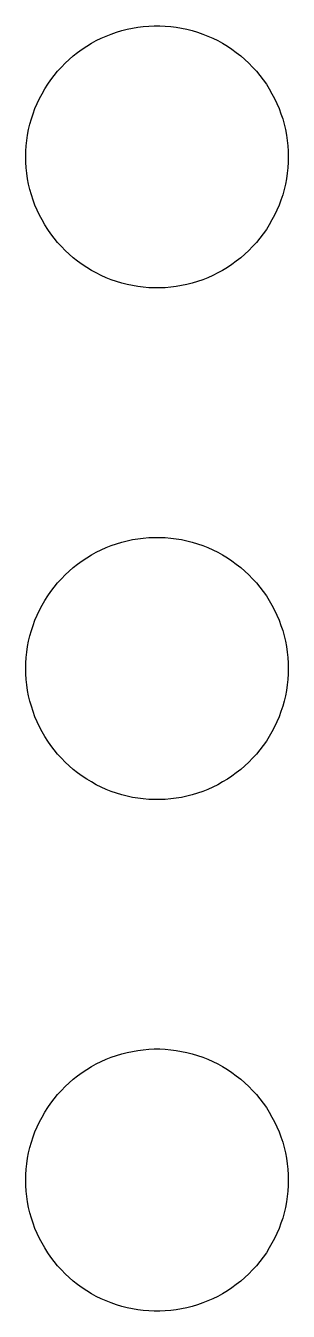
# Model space of a CAD drawing. Extents: x 110 to 524, y 98 to 323.
# Drawn here: x 151.19 to 155.29, y 208.54 to 228.64 of the extents above; entities that cross this region are included whole.
import ezdxf

# ---------------------------------------------------------------- set-up
doc = ezdxf.new("R2010")
doc.units = 0

msp = doc.modelspace()

# ---------------------------------------------------------------- linework, layer by layer
at = {"color": 7}
for points in [[(152.608424, 228.540566), (152.690444, 228.567024)], [(152.690444, 228.567024), (152.773524, 228.588191)], [(152.773524, 228.588191), (152.857396, 228.604066)], [(152.857396, 228.604066), (152.942328, 228.619941)], [(152.942328, 228.619941), (153.027523, 228.630524)], [(153.027523, 228.630524), (153.112454, 228.635816)], [(153.112454, 228.635816), (153.198444, 228.641107)], [(153.198444, 228.641107), (153.284433, 228.641107)], [(153.284433, 228.641107), (153.370423, 228.635816)], [(153.370423, 228.635816), (153.455354, 228.630524)], [(153.455354, 228.630524), (153.541343, 228.619941)], [(153.541343, 228.619941), (153.625481, 228.604066)], [(153.625481, 228.604066), (153.709354, 228.588191)], [(153.709354, 228.588191), (153.792433, 228.567024)], [(153.792433, 228.567024), (153.875512, 228.540566)], [(152.143551, 228.320962), (152.216312, 228.365941)], [(152.216312, 228.365941), (152.291453, 228.408274)], [(152.291453, 228.408274), (152.368447, 228.445316)], [(152.368447, 228.445316), (152.447557, 228.479712)], [(152.447557, 228.479712), (152.527461, 228.511462)], [(152.527461, 228.511462), (152.608424, 228.540566)], [(153.875512, 228.540566), (153.956474, 228.511462)], [(153.956474, 228.511462), (154.03532, 228.479712)], [(154.03532, 228.479712), (154.11443, 228.445316)], [(154.11443, 228.445316), (154.191424, 228.408274)], [(154.191424, 228.408274), (154.266301, 228.365941)], [(154.266301, 228.365941), (154.340384, 228.320962)], [(151.869443, 228.114587), (151.934531, 228.17015)], [(151.934531, 228.17015), (152.00147, 228.223066)], [(152.00147, 228.223066), (152.07132, 228.273337)], [(152.07132, 228.273337), (152.143551, 228.320962)], [(154.340384, 228.320962), (154.411557, 228.273337)], [(154.411557, 228.273337), (154.480348, 228.223066)], [(154.480348, 228.223066), (154.548346, 228.17015)], [(154.548346, 228.17015), (154.613434, 228.114587)], [(151.689527, 227.929379), (151.747471, 227.995525)], [(151.747471, 227.995525), (151.807531, 228.056379)], [(151.807531, 228.056379), (151.869443, 228.114587)], [(154.613434, 228.114587), (154.675346, 228.056379)], [(154.675346, 228.056379), (154.735406, 227.995525)], [(154.735406, 227.995525), (154.79335, 227.929379)], [(151.534481, 227.72565), (151.583429, 227.797087)], [(151.583429, 227.797087), (151.634494, 227.863233)], [(151.634494, 227.863233), (151.689527, 227.929379)], [(154.79335, 227.929379), (154.848383, 227.863233)], [(154.848383, 227.863233), (154.900506, 227.797087)], [(154.900506, 227.797087), (154.949454, 227.72565)], [(151.405365, 227.5034), (151.445317, 227.577484)], [(151.445317, 227.577484), (151.488444, 227.654213)], [(151.488444, 227.654213), (151.534481, 227.72565)], [(154.949454, 227.72565), (154.995492, 227.654213)], [(154.995492, 227.654213), (155.03756, 227.577484)], [(155.03756, 227.577484), (155.077512, 227.5034)], [(151.305352, 227.265276), (151.335515, 227.344651)], [(151.335515, 227.344651), (151.368323, 227.424025)], [(151.368323, 227.424025), (151.405365, 227.5034)], [(155.077512, 227.5034), (155.114554, 227.424025)], [(155.114554, 227.424025), (155.147362, 227.344651)], [(155.147362, 227.344651), (155.177525, 227.265276)], [(151.255346, 227.101234), (151.279423, 227.183255)], [(151.279423, 227.183255), (151.305352, 227.265276)], [(155.177525, 227.265276), (155.204512, 227.183255)], [(155.204512, 227.183255), (155.227531, 227.101234)], [(151.220421, 226.931901), (151.236561, 227.016568)], [(151.236561, 227.016568), (151.255346, 227.101234)], [(155.227531, 227.101234), (155.246316, 227.016568)], [(155.246316, 227.016568), (155.263514, 226.931901)], [(151.193434, 226.677901), (151.198461, 226.762568)], [(151.198461, 226.762568), (151.207457, 226.847235)], [(151.207457, 226.847235), (151.220421, 226.931901)], [(155.263514, 226.931901), (155.27542, 226.847235)], [(155.27542, 226.847235), (155.284416, 226.762568)], [(155.284416, 226.762568), (155.289443, 226.677901)], [(151.191317, 226.590589), (151.193434, 226.677901)], [(151.193434, 226.505922), (151.191317, 226.590589)], [(155.289443, 226.677901), (155.29156, 226.590589)], [(155.29156, 226.590589), (155.289443, 226.505922)], [(151.198461, 226.41861), (151.193434, 226.505922)], [(151.207457, 226.333943), (151.198461, 226.41861)], [(151.220421, 226.249277), (151.207457, 226.333943)], [(155.27542, 226.333943), (155.263514, 226.249277)], [(155.284416, 226.41861), (155.27542, 226.333943)], [(155.289443, 226.505922), (155.284416, 226.41861)], [(151.236561, 226.16461), (151.220421, 226.249277)], [(151.255346, 226.08259), (151.236561, 226.16461)], [(155.246316, 226.16461), (155.227531, 226.08259)], [(155.263514, 226.249277), (155.246316, 226.16461)], [(151.279423, 225.997923), (151.255346, 226.08259)], [(151.305352, 225.915902), (151.279423, 225.997923)], [(155.204512, 225.997923), (155.177525, 225.915902)], [(155.227531, 226.08259), (155.204512, 225.997923)], [(151.335515, 225.836527), (151.305352, 225.915902)], [(151.368323, 225.757153), (151.335515, 225.836527)], [(151.405365, 225.680423), (151.368323, 225.757153)], [(155.114554, 225.757153), (155.077512, 225.680423)], [(155.147362, 225.836527), (155.114554, 225.757153)], [(155.177525, 225.915902), (155.147362, 225.836527)], [(151.445317, 225.603694), (151.405365, 225.680423)], [(151.488444, 225.529611), (151.445317, 225.603694)], [(151.534481, 225.455528), (151.488444, 225.529611)], [(154.995492, 225.529611), (154.949454, 225.455528)], [(155.03756, 225.603694), (154.995492, 225.529611)], [(155.077512, 225.680423), (155.03756, 225.603694)], [(151.583429, 225.386736), (151.534481, 225.455528)], [(151.634494, 225.317945), (151.583429, 225.386736)], [(154.900506, 225.386736), (154.848383, 225.317945)], [(154.949454, 225.455528), (154.900506, 225.386736)], [(151.689527, 225.251799), (151.634494, 225.317945)], [(151.747471, 225.188299), (151.689527, 225.251799)], [(151.807531, 225.127445), (151.747471, 225.188299)], [(151.869443, 225.066591), (151.807531, 225.127445)], [(154.675346, 225.127445), (154.613434, 225.066591)], [(154.735406, 225.188299), (154.675346, 225.127445)], [(154.79335, 225.251799), (154.735406, 225.188299)], [(154.848383, 225.317945), (154.79335, 225.251799)], [(151.934531, 225.011028), (151.869443, 225.066591)], [(152.00147, 224.958112), (151.934531, 225.011028)], [(152.07132, 224.907841), (152.00147, 224.958112)], [(154.480348, 224.958112), (154.411557, 224.907841)], [(154.548346, 225.011028), (154.480348, 224.958112)], [(154.613434, 225.066591), (154.548346, 225.011028)], [(152.143551, 224.860216), (152.07132, 224.907841)], [(152.216312, 224.815237), (152.143551, 224.860216)], [(152.291453, 224.77555), (152.216312, 224.815237)], [(152.368447, 224.735862), (152.291453, 224.77555)], [(152.447557, 224.701466), (152.368447, 224.735862)], [(154.11443, 224.735862), (154.03532, 224.701466)], [(154.191424, 224.77555), (154.11443, 224.735862)], [(154.266301, 224.815237), (154.191424, 224.77555)], [(154.340384, 224.860216), (154.266301, 224.815237)], [(154.411557, 224.907841), (154.340384, 224.860216)], [(152.527461, 224.669716), (152.447557, 224.701466)], [(152.608424, 224.640612), (152.527461, 224.669716)], [(152.690444, 224.6168), (152.608424, 224.640612)], [(152.773524, 224.595633), (152.690444, 224.6168)], [(152.857396, 224.577112), (152.773524, 224.595633)], [(152.942328, 224.563883), (152.857396, 224.577112)], [(153.027523, 224.5533), (152.942328, 224.563883)], [(153.112454, 224.545362), (153.027523, 224.5533)], [(153.198444, 224.542717), (153.112454, 224.545362)], [(153.284433, 224.542717), (153.198444, 224.542717)], [(153.370423, 224.545362), (153.284433, 224.542717)], [(153.455354, 224.5533), (153.370423, 224.545362)], [(153.541343, 224.563883), (153.455354, 224.5533)], [(153.625481, 224.577112), (153.541343, 224.563883)], [(153.709354, 224.595633), (153.625481, 224.577112)], [(153.792433, 224.6168), (153.709354, 224.595633)], [(153.875512, 224.640612), (153.792433, 224.6168)], [(153.956474, 224.669716), (153.875512, 224.640612)], [(154.03532, 224.701466), (153.956474, 224.669716)], [(152.447557, 220.481368), (152.527461, 220.513117)], [(152.527461, 220.513117), (152.608424, 220.539576)], [(152.608424, 220.539576), (152.690444, 220.566034)], [(152.690444, 220.566034), (152.773524, 220.587201)], [(152.773524, 220.587201), (152.857396, 220.605722)], [(152.857396, 220.605722), (152.942328, 220.618951)], [(152.942328, 220.618951), (153.027523, 220.629534)], [(153.027523, 220.629534), (153.112454, 220.637471)], [(153.112454, 220.637471), (153.198444, 220.640117)], [(153.198444, 220.640117), (153.284433, 220.640117)], [(153.284433, 220.640117), (153.370423, 220.637471)], [(153.370423, 220.637471), (153.455354, 220.629534)], [(153.455354, 220.629534), (153.541343, 220.618951)], [(153.541343, 220.618951), (153.625481, 220.605722)], [(153.625481, 220.605722), (153.709354, 220.587201)], [(153.709354, 220.587201), (153.792433, 220.566034)], [(153.792433, 220.566034), (153.875512, 220.539576)], [(153.875512, 220.539576), (153.956474, 220.513117)], [(153.956474, 220.513117), (154.03532, 220.481368)], [(152.07132, 220.274993), (152.143551, 220.322618)], [(152.143551, 220.322618), (152.216312, 220.367597)], [(152.216312, 220.367597), (152.291453, 220.407284)], [(152.291453, 220.407284), (152.368447, 220.446972)], [(152.368447, 220.446972), (152.447557, 220.481368)], [(154.03532, 220.481368), (154.11443, 220.446972)], [(154.11443, 220.446972), (154.191424, 220.407284)], [(154.191424, 220.407284), (154.266301, 220.367597)], [(154.266301, 220.367597), (154.340384, 220.322618)], [(154.340384, 220.322618), (154.411557, 220.274993)], [(151.807531, 220.055389), (151.869443, 220.113597)], [(151.869443, 220.113597), (151.934531, 220.171805)], [(151.934531, 220.171805), (152.00147, 220.224722)], [(152.00147, 220.224722), (152.07132, 220.274993)], [(154.411557, 220.274993), (154.480348, 220.224722)], [(154.480348, 220.224722), (154.548346, 220.171805)], [(154.548346, 220.171805), (154.613434, 220.113597)], [(154.613434, 220.113597), (154.675346, 220.055389)], [(151.634494, 219.864889), (151.689527, 219.931035)], [(151.689527, 219.931035), (151.747471, 219.994535)], [(151.747471, 219.994535), (151.807531, 220.055389)], [(154.675346, 220.055389), (154.735406, 219.994535)], [(154.735406, 219.994535), (154.79335, 219.931035)], [(154.79335, 219.931035), (154.848383, 219.864889)], [(151.488444, 219.653223), (151.534481, 219.72466)], [(151.534481, 219.72466), (151.583429, 219.796098)], [(151.583429, 219.796098), (151.634494, 219.864889)], [(154.848383, 219.864889), (154.900506, 219.796098)], [(154.900506, 219.796098), (154.949454, 219.72466)], [(154.949454, 219.72466), (154.995492, 219.653223)], [(151.368323, 219.425681), (151.405365, 219.50241)], [(151.405365, 219.50241), (151.445317, 219.579139)], [(151.445317, 219.579139), (151.488444, 219.653223)], [(154.995492, 219.653223), (155.03756, 219.579139)], [(155.03756, 219.579139), (155.077512, 219.50241)], [(155.077512, 219.50241), (155.114554, 219.425681)], [(151.305352, 219.264286), (151.335515, 219.346306)], [(151.335515, 219.346306), (151.368323, 219.425681)], [(155.114554, 219.425681), (155.147362, 219.346306)], [(155.147362, 219.346306), (155.177525, 219.264286)], [(151.236561, 219.018224), (151.255346, 219.100244)], [(151.255346, 219.100244), (151.279423, 219.184911)], [(151.279423, 219.184911), (151.305352, 219.264286)], [(155.177525, 219.264286), (155.204512, 219.184911)], [(155.204512, 219.184911), (155.227531, 219.100244)], [(155.227531, 219.100244), (155.246316, 219.018224)], [(151.207457, 218.84889), (151.220421, 218.933557)], [(151.220421, 218.933557), (151.236561, 219.018224)], [(155.246316, 219.018224), (155.263514, 218.933557)], [(155.263514, 218.933557), (155.27542, 218.84889)], [(151.193434, 218.676911), (151.198461, 218.761578)], [(151.198461, 218.761578), (151.207457, 218.84889)], [(155.27542, 218.84889), (155.284416, 218.761578)], [(155.284416, 218.761578), (155.289443, 218.676911)], [(151.191317, 218.592245), (151.193434, 218.676911)], [(151.193434, 218.504933), (151.191317, 218.592245)], [(151.198461, 218.420266), (151.193434, 218.504933)], [(155.289443, 218.504933), (155.284416, 218.420266)], [(155.289443, 218.676911), (155.29156, 218.592245)], [(155.29156, 218.592245), (155.289443, 218.504933)], [(151.207457, 218.332954), (151.198461, 218.420266)], [(151.220421, 218.248287), (151.207457, 218.332954)], [(155.27542, 218.332954), (155.263514, 218.248287)], [(155.284416, 218.420266), (155.27542, 218.332954)], [(151.236561, 218.16362), (151.220421, 218.248287)], [(151.255346, 218.0816), (151.236561, 218.16362)], [(155.246316, 218.16362), (155.227531, 218.0816)], [(155.263514, 218.248287), (155.246316, 218.16362)], [(151.279423, 217.999579), (151.255346, 218.0816)], [(151.305352, 217.917558), (151.279423, 217.999579)], [(151.335515, 217.835538), (151.305352, 217.917558)], [(155.177525, 217.917558), (155.147362, 217.835538)], [(155.204512, 217.999579), (155.177525, 217.917558)], [(155.227531, 218.0816), (155.204512, 217.999579)], [(151.368323, 217.756163), (151.335515, 217.835538)], [(151.405365, 217.679434), (151.368323, 217.756163)], [(155.114554, 217.756163), (155.077512, 217.679434)], [(155.147362, 217.835538), (155.114554, 217.756163)], [(151.445317, 217.602704), (151.405365, 217.679434)], [(151.488444, 217.528621), (151.445317, 217.602704)], [(151.534481, 217.457184), (151.488444, 217.528621)], [(154.995492, 217.528621), (154.949454, 217.457184)], [(155.03756, 217.602704), (154.995492, 217.528621)], [(155.077512, 217.679434), (155.03756, 217.602704)], [(151.583429, 217.385746), (151.534481, 217.457184)], [(151.634494, 217.316955), (151.583429, 217.385746)], [(151.689527, 217.250809), (151.634494, 217.316955)], [(154.848383, 217.316955), (154.79335, 217.250809)], [(154.900506, 217.385746), (154.848383, 217.316955)], [(154.949454, 217.457184), (154.900506, 217.385746)], [(151.747471, 217.187309), (151.689527, 217.250809)], [(151.807531, 217.126455), (151.747471, 217.187309)], [(151.869443, 217.068247), (151.807531, 217.126455)], [(154.675346, 217.126455), (154.613434, 217.068247)], [(154.735406, 217.187309), (154.675346, 217.126455)], [(154.79335, 217.250809), (154.735406, 217.187309)], [(151.934531, 217.012684), (151.869443, 217.068247)], [(152.00147, 216.957122), (151.934531, 217.012684)], [(152.07132, 216.906851), (152.00147, 216.957122)], [(152.143551, 216.859226), (152.07132, 216.906851)], [(154.411557, 216.906851), (154.340384, 216.859226)], [(154.480348, 216.957122), (154.411557, 216.906851)], [(154.548346, 217.012684), (154.480348, 216.957122)], [(154.613434, 217.068247), (154.548346, 217.012684)], [(152.216312, 216.816893), (152.143551, 216.859226)], [(152.291453, 216.77456), (152.216312, 216.816893)], [(152.368447, 216.737518), (152.291453, 216.77456)], [(152.447557, 216.700476), (152.368447, 216.737518)], [(152.527461, 216.668726), (152.447557, 216.700476)], [(154.03532, 216.700476), (153.956474, 216.668726)], [(154.11443, 216.737518), (154.03532, 216.700476)], [(154.191424, 216.77456), (154.11443, 216.737518)], [(154.266301, 216.816893), (154.191424, 216.77456)], [(154.340384, 216.859226), (154.266301, 216.816893)], [(152.608424, 216.642268), (152.527461, 216.668726)], [(152.690444, 216.61581), (152.608424, 216.642268)], [(152.773524, 216.594643), (152.690444, 216.61581)], [(152.857396, 216.576122), (152.773524, 216.594643)], [(152.942328, 216.562893), (152.857396, 216.576122)], [(153.027523, 216.55231), (152.942328, 216.562893)], [(153.112454, 216.544372), (153.027523, 216.55231)], [(153.198444, 216.541727), (153.112454, 216.544372)], [(153.284433, 216.541727), (153.198444, 216.541727)], [(153.370423, 216.544372), (153.284433, 216.541727)], [(153.455354, 216.55231), (153.370423, 216.544372)], [(153.541343, 216.562893), (153.455354, 216.55231)], [(153.625481, 216.576122), (153.541343, 216.562893)], [(153.709354, 216.594643), (153.625481, 216.576122)], [(153.792433, 216.61581), (153.709354, 216.594643)], [(153.875512, 216.642268), (153.792433, 216.61581)], [(153.956474, 216.668726), (153.875512, 216.642268)], [(152.368447, 212.445982), (152.447557, 212.480378)], [(152.447557, 212.480378), (152.527461, 212.512128)], [(152.527461, 212.512128), (152.608424, 212.541232)], [(152.608424, 212.541232), (152.690444, 212.565044)], [(152.690444, 212.565044), (152.773524, 212.586211)], [(152.773524, 212.586211), (152.857396, 212.604732)], [(152.857396, 212.604732), (152.942328, 212.617961)], [(152.942328, 212.617961), (153.027523, 212.63119)], [(153.027523, 212.63119), (153.112454, 212.636482)], [(153.112454, 212.636482), (153.198444, 212.641773)], [(153.198444, 212.641773), (153.284433, 212.641773)], [(153.284433, 212.641773), (153.370423, 212.636482)], [(153.370423, 212.636482), (153.455354, 212.63119)], [(153.455354, 212.63119), (153.541343, 212.617961)], [(153.541343, 212.617961), (153.625481, 212.604732)], [(153.625481, 212.604732), (153.709354, 212.586211)], [(153.709354, 212.586211), (153.792433, 212.565044)], [(153.792433, 212.565044), (153.875512, 212.541232)], [(153.875512, 212.541232), (153.956474, 212.512128)], [(153.956474, 212.512128), (154.03532, 212.480378)], [(154.03532, 212.480378), (154.11443, 212.445982)], [(152.00147, 212.223732), (152.07132, 212.274003)], [(152.07132, 212.274003), (152.143551, 212.321628)], [(152.143551, 212.321628), (152.216312, 212.366607)], [(152.216312, 212.366607), (152.291453, 212.40894)], [(152.291453, 212.40894), (152.368447, 212.445982)], [(154.11443, 212.445982), (154.191424, 212.40894)], [(154.191424, 212.40894), (154.266301, 212.366607)], [(154.266301, 212.366607), (154.340384, 212.321628)], [(154.340384, 212.321628), (154.411557, 212.274003)], [(154.411557, 212.274003), (154.480348, 212.223732)], [(151.807531, 212.057045), (151.869443, 212.115253)], [(151.869443, 212.115253), (151.934531, 212.170815)], [(151.934531, 212.170815), (152.00147, 212.223732)], [(154.480348, 212.223732), (154.548346, 212.170815)], [(154.548346, 212.170815), (154.613434, 212.115253)], [(154.613434, 212.115253), (154.675346, 212.057045)], [(151.583429, 211.795108), (151.634494, 211.863899)], [(151.634494, 211.863899), (151.689527, 211.930045)], [(151.689527, 211.930045), (151.747471, 211.993545)], [(151.747471, 211.993545), (151.807531, 212.057045)], [(154.675346, 212.057045), (154.735406, 211.993545)], [(154.735406, 211.993545), (154.79335, 211.930045)], [(154.79335, 211.930045), (154.848383, 211.863899)], [(154.848383, 211.863899), (154.900506, 211.795108)], [(151.488444, 211.652233), (151.534481, 211.726316)], [(151.534481, 211.726316), (151.583429, 211.795108)], [(154.900506, 211.795108), (154.949454, 211.726316)], [(154.949454, 211.726316), (154.995492, 211.652233)], [(151.368323, 211.424691), (151.405365, 211.501421)], [(151.405365, 211.501421), (151.445317, 211.57815)], [(151.445317, 211.57815), (151.488444, 211.652233)], [(154.995492, 211.652233), (155.03756, 211.57815)], [(155.03756, 211.57815), (155.077512, 211.501421)], [(155.077512, 211.501421), (155.114554, 211.424691)], [(151.279423, 211.183921), (151.305352, 211.265942)], [(151.305352, 211.265942), (151.335515, 211.345317)], [(151.335515, 211.345317), (151.368323, 211.424691)], [(155.114554, 211.424691), (155.147362, 211.345317)], [(155.147362, 211.345317), (155.177525, 211.265942)], [(155.177525, 211.265942), (155.204512, 211.183921)], [(151.236561, 211.017234), (151.255346, 211.1019)], [(151.255346, 211.1019), (151.279423, 211.183921)], [(155.204512, 211.183921), (155.227531, 211.1019)], [(155.227531, 211.1019), (155.246316, 211.017234)], [(151.207457, 210.8479), (151.220421, 210.932567)], [(151.220421, 210.932567), (151.236561, 211.017234)], [(155.246316, 211.017234), (155.263514, 210.932567)], [(155.263514, 210.932567), (155.27542, 210.8479)], [(151.191317, 210.591255), (151.193434, 210.675922)], [(151.193434, 210.675922), (151.198461, 210.763234)], [(151.198461, 210.763234), (151.207457, 210.8479)], [(155.27542, 210.8479), (155.284416, 210.763234)], [(155.284416, 210.763234), (155.289443, 210.675922)], [(155.289443, 210.675922), (155.29156, 210.591255)], [(151.193434, 210.506588), (151.191317, 210.591255)], [(151.198461, 210.419276), (151.193434, 210.506588)], [(155.289443, 210.506588), (155.284416, 210.419276)], [(155.29156, 210.591255), (155.289443, 210.506588)], [(151.207457, 210.334609), (151.198461, 210.419276)], [(151.220421, 210.249943), (151.207457, 210.334609)], [(151.236561, 210.165276), (151.220421, 210.249943)], [(155.263514, 210.249943), (155.246316, 210.165276)], [(155.27542, 210.334609), (155.263514, 210.249943)], [(155.284416, 210.419276), (155.27542, 210.334609)], [(151.255346, 210.08061), (151.236561, 210.165276)], [(151.279423, 209.998589), (151.255346, 210.08061)], [(155.227531, 210.08061), (155.204512, 209.998589)], [(155.246316, 210.165276), (155.227531, 210.08061)], [(151.305352, 209.916568), (151.279423, 209.998589)], [(151.335515, 209.837193), (151.305352, 209.916568)], [(155.177525, 209.916568), (155.147362, 209.837193)], [(155.204512, 209.998589), (155.177525, 209.916568)], [(151.368323, 209.757819), (151.335515, 209.837193)], [(151.405365, 209.681089), (151.368323, 209.757819)], [(151.445317, 209.60436), (151.405365, 209.681089)], [(155.077512, 209.681089), (155.03756, 209.60436)], [(155.114554, 209.757819), (155.077512, 209.681089)], [(155.147362, 209.837193), (155.114554, 209.757819)], [(151.488444, 209.530277), (151.445317, 209.60436)], [(151.534481, 209.456194), (151.488444, 209.530277)], [(151.583429, 209.387402), (151.534481, 209.456194)], [(154.949454, 209.456194), (154.900506, 209.387402)], [(154.995492, 209.530277), (154.949454, 209.456194)], [(155.03756, 209.60436), (154.995492, 209.530277)], [(151.634494, 209.318611), (151.583429, 209.387402)], [(151.689527, 209.252465), (151.634494, 209.318611)], [(151.747471, 209.188965), (151.689527, 209.252465)], [(154.79335, 209.252465), (154.735406, 209.188965)], [(154.848383, 209.318611), (154.79335, 209.252465)], [(154.900506, 209.387402), (154.848383, 209.318611)], [(151.807531, 209.125465), (151.747471, 209.188965)], [(151.869443, 209.067257), (151.807531, 209.125465)], [(151.934531, 209.011694), (151.869443, 209.067257)], [(154.613434, 209.067257), (154.548346, 209.011694)], [(154.675346, 209.125465), (154.613434, 209.067257)], [(154.735406, 209.188965), (154.675346, 209.125465)], [(152.00147, 208.958778), (151.934531, 209.011694)], [(152.07132, 208.908507), (152.00147, 208.958778)], [(152.143551, 208.860882), (152.07132, 208.908507)], [(152.216312, 208.815903), (152.143551, 208.860882)], [(154.340384, 208.860882), (154.266301, 208.815903)], [(154.411557, 208.908507), (154.340384, 208.860882)], [(154.480348, 208.958778), (154.411557, 208.908507)], [(154.548346, 209.011694), (154.480348, 208.958778)], [(152.291453, 208.77357), (152.216312, 208.815903)], [(152.368447, 208.736528), (152.291453, 208.77357)], [(152.447557, 208.702132), (152.368447, 208.736528)], [(152.527461, 208.670382), (152.447557, 208.702132)], [(152.608424, 208.641278), (152.527461, 208.670382)], [(153.956474, 208.670382), (153.875512, 208.641278)], [(154.03532, 208.702132), (153.956474, 208.670382)], [(154.11443, 208.736528), (154.03532, 208.702132)], [(154.191424, 208.77357), (154.11443, 208.736528)], [(154.266301, 208.815903), (154.191424, 208.77357)], [(152.690444, 208.617466), (152.608424, 208.641278)], [(152.773524, 208.596299), (152.690444, 208.617466)], [(152.857396, 208.577778), (152.773524, 208.596299)], [(152.942328, 208.564549), (152.857396, 208.577778)], [(153.027523, 208.553966), (152.942328, 208.564549)], [(153.112454, 208.546028), (153.027523, 208.553966)], [(153.198444, 208.540737), (153.112454, 208.546028)], [(153.284433, 208.540737), (153.198444, 208.540737)], [(153.370423, 208.546028), (153.284433, 208.540737)], [(153.455354, 208.553966), (153.370423, 208.546028)], [(153.541343, 208.564549), (153.455354, 208.553966)], [(153.625481, 208.577778), (153.541343, 208.564549)], [(153.709354, 208.596299), (153.625481, 208.577778)], [(153.792433, 208.617466), (153.709354, 208.596299)], [(153.875512, 208.641278), (153.792433, 208.617466)]]:
    msp.add_lwpolyline(points, dxfattribs=at)

doc.saveas('drawing.dxf')
